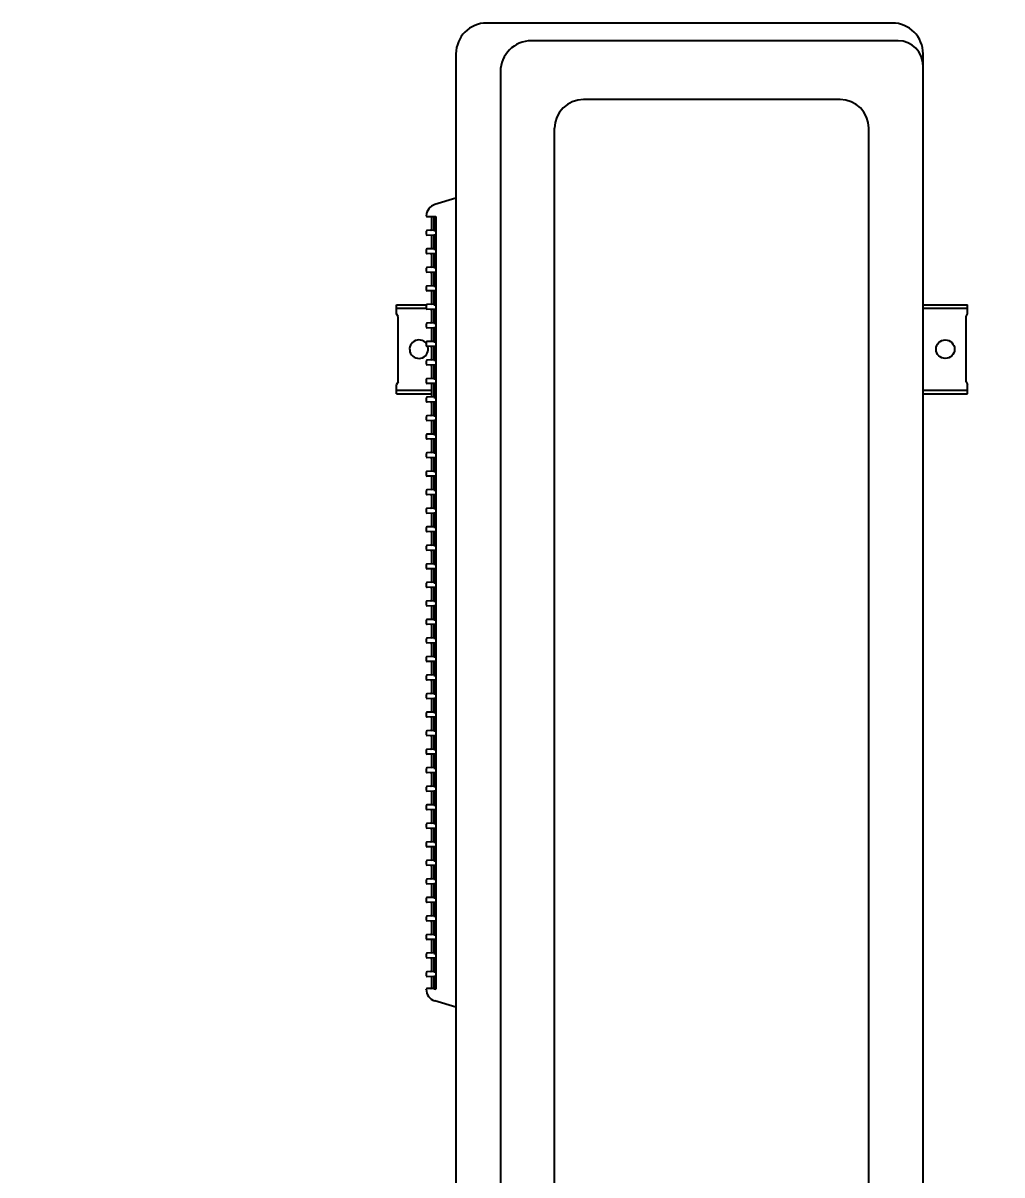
# Model space of a CAD drawing. Header units: millimetres. Extents: x -15161 to 10473752, y -72817 to 33960.
# Drawn here: x 72673.4 to 72739.5, y -41810.1 to -41732.4 of the extents above; entities that cross this region are included whole.
import ezdxf
from ezdxf import colors
from ezdxf.entities.mleader import LeaderData, LeaderLine
from ezdxf.enums import TextEntityAlignment as Align
from ezdxf.math import Vec2, Vec3

# ---------------------------------------------------------------- set-up
doc = ezdxf.new("R2010")
doc.units = ezdxf.units.MM
doc.styles.get("Standard").update_dxf_attribs({"font": 'arial.ttf'})

# ---------------------------------------------------------------- blocks, each defined once
blk = doc.blocks.new('機組圖彩色')
at = {"color": 230}
for p, q in [((91652.922, -82.377), (91625.569, -82.377)), ((91653.322, -83.578), (91628.57, -83.578)), ((91623.488, -84.458), (91623.488, -192.345)), ((91655.003, -192.345), (91655.003, -84.458)), ((91626.489, -85.659), (91626.489, -191.145)), ((91649.4, -87.533), (91632.092, -87.533)), ((91630.145, -187.323), (91630.145, -89.48)), ((91651.347, -187.323), (91651.347, -89.48)), ((91623.488, -94.203), (91622.057, -94.632)), ((91621.557, -95.431), (91622.127, -95.421)), ((91621.837, -95.426), (91621.837, -96.312)), ((91621.987, -95.423), (91621.987, -96.354)), ((91622.127, -95.421), (91622.127, -147.56)), ((91621.987, -96.354), (91621.535, -96.372)), ((91621.987, -96.354), (91621.987, -96.379)), ((91621.987, -96.379), (91622.127, -96.379)), ((91621.487, -96.422), (91621.487, -96.636)), ((91621.987, -96.704), (91621.535, -96.686)), ((91621.837, -96.746), (91621.837, -97.562)), ((91621.987, -96.679), (91622.127, -96.679)), ((91621.987, -96.679), (91621.987, -96.704)), ((91621.987, -96.704), (91621.987, -97.604)), ((91621.487, -97.672), (91621.487, -97.886)), ((91621.987, -97.604), (91621.535, -97.622)), ((91621.987, -97.954), (91621.535, -97.936)), ((91621.987, -97.604), (91621.987, -97.629)), ((91621.987, -97.629), (91622.127, -97.629)), ((91621.987, -97.929), (91621.987, -97.954)), ((91621.987, -97.929), (91622.127, -97.929)), ((91621.837, -97.996), (91621.837, -98.813)), ((91621.987, -97.954), (91621.987, -98.855)), ((91621.487, -98.923), (91621.487, -99.137)), ((91621.987, -98.855), (91621.535, -98.873)), ((91621.987, -99.205), (91621.535, -99.187)), ((91621.837, -99.247), (91621.837, -100.063)), ((91621.987, -98.855), (91621.987, -98.88)), ((91621.987, -98.88), (91622.127, -98.88)), ((91621.987, -99.18), (91621.987, -99.205)), ((91621.987, -99.18), (91622.127, -99.18)), ((91621.987, -99.205), (91621.987, -100.105)), ((91621.487, -100.174), (91621.487, -100.388)), ((91621.987, -100.105), (91621.535, -100.124)), ((91621.987, -100.105), (91621.987, -100.13)), ((91621.987, -100.13), (91622.127, -100.13)), ((91621.987, -100.456), (91621.535, -100.438)), ((91621.837, -100.498), (91621.837, -101.314)), ((91621.987, -100.431), (91621.987, -100.456)), ((91621.987, -100.431), (91622.127, -100.431)), ((91621.987, -100.456), (91621.987, -101.356)), ((91619.486, -102.01), (91619.486, -101.383)), ((91619.486, -101.383), (91621.509, -101.383)), ((91619.486, -101.613), (91621.487, -101.613)), ((91621.487, -101.424), (91621.487, -101.638)), ((91621.987, -101.356), (91621.535, -101.374)), ((91621.987, -101.706), (91621.535, -101.688)), ((91621.837, -101.748), (91621.837, -102.565)), ((91621.987, -101.356), (91621.987, -101.381)), ((91621.987, -101.381), (91622.127, -101.381)), ((91621.987, -101.681), (91621.987, -101.706)), ((91621.987, -101.681), (91622.127, -101.681)), ((91621.987, -101.706), (91621.987, -102.607)), ((91655.003, -101.383), (91658.004, -101.383)), ((91655.003, -101.613), (91658.004, -101.613)), ((91658.004, -102.01), (91658.004, -101.383)), ((91619.586, -102.183), (91619.486, -102.01)), ((91619.586, -106.585), (91619.586, -102.183)), ((91657.904, -102.183), (91658.004, -102.01)), ((91657.904, -106.585), (91657.904, -102.183)), ((91621.487, -102.675), (91621.487, -102.889)), ((91621.987, -102.607), (91621.535, -102.625)), ((91621.987, -102.957), (91621.535, -102.939)), ((91621.837, -102.999), (91621.837, -103.815)), ((91621.987, -102.607), (91621.987, -102.632)), ((91621.987, -102.632), (91622.127, -102.632)), ((91621.987, -102.932), (91621.987, -102.957)), ((91621.987, -102.932), (91622.127, -102.932)), ((91621.987, -102.957), (91621.987, -103.857)), ((91621.487, -103.925), (91621.487, -104.139)), ((91621.987, -103.857), (91621.535, -103.875)), ((91621.987, -103.857), (91621.987, -103.882)), ((91621.987, -103.882), (91622.127, -103.882)), ((91621.987, -104.207), (91621.535, -104.189)), ((91621.837, -104.249), (91621.837, -105.066)), ((91621.987, -104.182), (91621.987, -104.207)), ((91621.987, -104.182), (91622.127, -104.182)), ((91621.987, -104.207), (91621.987, -105.108)), ((91621.487, -105.176), (91621.487, -105.39)), ((91621.987, -105.108), (91621.535, -105.126)), ((91621.987, -105.458), (91621.535, -105.44)), ((91621.837, -105.5), (91621.837, -106.316)), ((91621.987, -105.108), (91621.987, -105.133)), ((91621.987, -105.133), (91622.127, -105.133)), ((91621.987, -105.433), (91621.987, -105.458)), ((91621.987, -105.433), (91622.127, -105.433)), ((91621.987, -105.458), (91621.987, -106.358)), ((91621.487, -106.426), (91621.487, -106.64)), ((91621.987, -106.358), (91621.535, -106.376)), ((91621.987, -106.358), (91621.987, -106.383)), ((91621.987, -106.383), (91622.127, -106.383)), ((91619.586, -106.585), (91619.486, -106.759)), ((91619.486, -107.386), (91619.486, -106.759)), ((91619.486, -107.156), (91621.837, -107.156)), ((91621.987, -106.708), (91621.535, -106.69)), ((91621.837, -106.751), (91621.837, -107.567)), ((91621.987, -106.683), (91621.987, -106.708)), ((91621.987, -106.683), (91622.127, -106.683)), ((91621.987, -106.708), (91621.987, -107.609)), ((91655.003, -107.156), (91658.004, -107.156)), ((91657.904, -106.585), (91658.004, -106.759)), ((91658.004, -107.386), (91658.004, -106.759)), ((91619.486, -107.386), (91621.837, -107.386)), ((91621.487, -107.677), (91621.487, -107.891)), ((91621.987, -107.609), (91621.535, -107.627)), ((91621.987, -107.959), (91621.535, -107.941)), ((91621.837, -108.001), (91621.837, -108.817)), ((91621.987, -107.609), (91621.987, -107.634)), ((91621.987, -107.634), (91622.127, -107.634)), ((91621.987, -107.934), (91622.127, -107.934)), ((91621.987, -107.934), (91621.987, -107.959)), ((91621.987, -107.959), (91621.987, -108.859)), ((91655.003, -107.386), (91658.004, -107.386)), ((91621.487, -108.928), (91621.487, -109.142)), ((91621.987, -108.859), (91621.535, -108.878)), ((91621.987, -109.21), (91621.535, -109.192)), ((91621.837, -109.252), (91621.837, -110.068)), ((91621.987, -108.859), (91621.987, -108.884)), ((91621.987, -108.884), (91622.127, -108.884)), ((91621.987, -109.185), (91622.127, -109.185)), ((91621.987, -109.185), (91621.987, -109.21)), ((91621.987, -109.21), (91621.987, -110.11)), ((91621.487, -110.178), (91621.487, -110.392)), ((91621.987, -110.11), (91621.535, -110.128)), ((91621.987, -110.11), (91621.987, -110.135)), ((91621.987, -110.135), (91622.127, -110.135)), ((91621.987, -110.46), (91621.535, -110.442)), ((91621.837, -110.502), (91621.837, -111.319)), ((91621.987, -110.435), (91622.127, -110.435)), ((91621.987, -110.435), (91621.987, -110.46)), ((91621.987, -110.46), (91621.987, -111.361)), ((91621.487, -111.429), (91621.487, -111.643)), ((91621.987, -111.361), (91621.535, -111.379)), ((91621.987, -111.711), (91621.535, -111.693)), ((91621.837, -111.753), (91621.837, -112.569)), ((91621.987, -111.361), (91621.987, -111.386)), ((91621.987, -111.386), (91622.127, -111.386)), ((91621.987, -111.686), (91622.127, -111.686)), ((91621.987, -111.686), (91621.987, -111.711)), ((91621.987, -111.711), (91621.987, -112.611)), ((91621.487, -112.679), (91621.487, -112.893)), ((91621.987, -112.611), (91621.535, -112.629)), ((91621.987, -112.611), (91621.987, -112.636)), ((91621.987, -112.636), (91622.127, -112.636)), ((91621.987, -112.961), (91621.535, -112.943)), ((91621.837, -113.003), (91621.837, -113.82)), ((91621.987, -112.936), (91621.987, -112.961)), ((91621.987, -112.936), (91622.127, -112.936)), ((91621.987, -112.961), (91621.987, -113.862)), ((91621.487, -113.93), (91621.487, -114.144)), ((91621.987, -113.862), (91621.535, -113.88)), ((91621.987, -114.212), (91621.535, -114.194)), ((91621.837, -114.254), (91621.837, -115.07)), ((91621.987, -113.862), (91621.987, -113.887)), ((91621.987, -113.887), (91622.127, -113.887)), ((91621.987, -114.187), (91622.127, -114.187)), ((91621.987, -114.187), (91621.987, -114.212)), ((91621.987, -114.212), (91621.987, -115.112)), ((91621.487, -115.18), (91621.487, -115.394)), ((91621.987, -115.112), (91621.535, -115.13)), ((91621.987, -115.463), (91621.535, -115.444)), ((91621.837, -115.505), (91621.837, -116.321)), ((91621.987, -115.112), (91621.987, -115.137)), ((91621.987, -115.137), (91622.127, -115.137)), ((91621.987, -115.438), (91621.987, -115.463)), ((91621.987, -115.438), (91622.127, -115.438)), ((91621.987, -115.463), (91621.987, -116.363)), ((91621.487, -116.431), (91621.487, -116.645)), ((91621.987, -116.363), (91621.535, -116.381)), ((91621.987, -116.363), (91621.987, -116.388)), ((91621.987, -116.388), (91622.127, -116.388)), ((91621.987, -116.713), (91621.535, -116.695)), ((91621.837, -116.755), (91621.837, -117.571)), ((91621.987, -116.688), (91622.127, -116.688)), ((91621.987, -116.688), (91621.987, -116.713)), ((91621.987, -116.713), (91621.987, -117.614)), ((91621.487, -117.682), (91621.487, -117.896)), ((91621.987, -117.614), (91621.535, -117.632)), ((91621.987, -117.964), (91621.535, -117.946)), ((91621.837, -118.006), (91621.837, -118.822)), ((91621.987, -117.614), (91621.987, -117.639)), ((91621.987, -117.639), (91622.127, -117.639)), ((91621.987, -117.939), (91622.127, -117.939)), ((91621.987, -117.939), (91621.987, -117.964)), ((91621.987, -117.964), (91621.987, -118.864)), ((91621.987, -118.864), (91621.535, -118.882)), ((91621.987, -118.864), (91621.987, -118.889)), ((91621.987, -118.889), (91622.127, -118.889)), ((91621.487, -118.932), (91621.487, -119.146)), ((91621.987, -119.214), (91621.535, -119.196)), ((91621.837, -119.256), (91621.837, -120.073)), ((91621.987, -119.189), (91622.127, -119.189)), ((91621.987, -119.189), (91621.987, -119.214)), ((91621.987, -119.214), (91621.987, -120.115)), ((91621.487, -120.183), (91621.487, -120.397)), ((91621.987, -120.115), (91621.535, -120.133)), ((91621.987, -120.465), (91621.535, -120.447)), ((91621.987, -120.115), (91621.987, -120.14)), ((91621.987, -120.14), (91622.127, -120.14)), ((91621.987, -120.44), (91622.127, -120.44)), ((91621.987, -120.44), (91621.987, -120.465)), ((91621.987, -120.465), (91621.987, -121.365)), ((91621.837, -120.507), (91621.837, -121.323)), ((91621.487, -121.433), (91621.487, -121.647)), ((91621.987, -121.365), (91621.535, -121.383)), ((91621.987, -121.715), (91621.535, -121.697)), ((91621.837, -121.758), (91621.837, -122.574)), ((91621.987, -121.365), (91621.987, -121.39)), ((91621.987, -121.39), (91622.127, -121.39)), ((91621.987, -121.69), (91622.127, -121.69)), ((91621.987, -121.69), (91621.987, -121.715)), ((91621.987, -121.715), (91621.987, -122.616)), ((91621.487, -122.684), (91621.487, -122.898)), ((91621.987, -122.616), (91621.535, -122.634)), ((91621.987, -122.616), (91621.987, -122.641)), ((91621.987, -122.641), (91622.127, -122.641)), ((91621.987, -122.966), (91621.535, -122.948)), ((91621.837, -123.008), (91621.837, -123.824)), ((91621.987, -122.941), (91622.127, -122.941)), ((91621.987, -122.941), (91621.987, -122.966)), ((91621.987, -122.966), (91621.987, -123.866)), ((91621.487, -123.935), (91621.487, -124.149)), ((91621.987, -123.866), (91621.535, -123.885)), ((91621.987, -124.217), (91621.535, -124.199)), ((91621.837, -124.259), (91621.837, -125.075)), ((91621.987, -123.866), (91621.987, -123.891)), ((91621.987, -123.891), (91622.127, -123.891)), ((91621.987, -124.192), (91622.127, -124.192)), ((91621.987, -124.192), (91621.987, -124.217)), ((91621.987, -124.217), (91621.987, -125.117)), ((91621.987, -125.117), (91621.535, -125.135)), ((91621.987, -125.117), (91621.987, -125.142)), ((91621.987, -125.142), (91622.127, -125.142)), ((91621.487, -125.185), (91621.487, -125.399)), ((91621.987, -125.467), (91621.535, -125.449)), ((91621.837, -125.509), (91621.837, -126.326)), ((91621.987, -125.442), (91622.127, -125.442)), ((91621.987, -125.442), (91621.987, -125.467)), ((91621.987, -125.467), (91621.987, -126.368)), ((91621.487, -126.436), (91621.487, -126.65)), ((91621.987, -126.368), (91621.535, -126.386)), ((91621.987, -126.368), (91621.987, -126.393)), ((91621.987, -126.393), (91622.127, -126.393)), ((91621.987, -126.693), (91622.127, -126.693)), ((91621.987, -126.693), (91621.987, -126.718)), ((91621.987, -126.718), (91621.535, -126.7)), ((91621.837, -126.76), (91621.837, -127.576)), ((91621.987, -126.718), (91621.987, -127.618)), ((91621.487, -127.686), (91621.487, -127.9)), ((91621.987, -127.618), (91621.535, -127.636)), ((91621.987, -127.968), (91621.535, -127.95)), ((91621.837, -128.01), (91621.837, -128.827)), ((91621.987, -127.618), (91621.987, -127.643)), ((91621.987, -127.643), (91622.127, -127.643)), ((91621.987, -127.943), (91622.127, -127.943)), ((91621.987, -127.943), (91621.987, -127.968)), ((91621.987, -127.968), (91621.987, -128.869)), ((91621.487, -128.937), (91621.487, -129.151)), ((91621.987, -128.869), (91621.535, -128.887)), ((91621.987, -128.869), (91621.987, -128.894)), ((91621.987, -128.894), (91622.127, -128.894)), ((91621.987, -129.219), (91621.535, -129.201)), ((91621.837, -129.261), (91621.837, -130.077)), ((91621.987, -129.194), (91622.127, -129.194)), ((91621.987, -129.194), (91621.987, -129.219)), ((91621.987, -129.219), (91621.987, -130.119)), ((91621.487, -130.187), (91621.487, -130.401)), ((91621.987, -130.119), (91621.535, -130.137)), ((91621.987, -130.469), (91621.535, -130.451)), ((91621.837, -130.512), (91621.837, -131.328)), ((91621.987, -130.119), (91621.987, -130.144)), ((91621.987, -130.144), (91622.127, -130.144)), ((91621.987, -130.444), (91622.127, -130.444)), ((91621.987, -130.444), (91621.987, -130.469)), ((91621.987, -130.469), (91621.987, -131.37)), ((91621.487, -131.438), (91621.487, -131.652)), ((91621.987, -131.37), (91621.535, -131.388)), ((91621.987, -131.72), (91621.535, -131.702)), ((91621.837, -131.762), (91621.837, -132.578)), ((91621.987, -131.37), (91621.987, -131.395)), ((91621.987, -131.395), (91622.127, -131.395)), ((91621.987, -131.695), (91622.127, -131.695)), ((91621.987, -131.695), (91621.987, -131.72)), ((91621.987, -131.72), (91621.987, -132.62)), ((91621.487, -132.689), (91621.487, -132.903)), ((91621.987, -132.62), (91621.535, -132.639)), ((91621.987, -132.62), (91621.987, -132.646)), ((91621.987, -132.646), (91622.127, -132.646)), ((91621.987, -132.971), (91621.535, -132.953)), ((91621.837, -133.013), (91621.837, -133.829)), ((91621.987, -132.946), (91622.127, -132.946)), ((91621.987, -132.946), (91621.987, -132.971)), ((91621.987, -132.971), (91621.987, -133.871)), ((91621.487, -133.939), (91621.487, -134.153)), ((91621.987, -133.871), (91621.535, -133.889)), ((91621.987, -134.221), (91621.535, -134.203)), ((91621.837, -134.263), (91621.837, -135.08)), ((91621.987, -133.871), (91621.987, -133.896)), ((91621.987, -133.896), (91622.127, -133.896)), ((91621.987, -134.196), (91622.127, -134.196)), ((91621.987, -134.196), (91621.987, -134.221)), ((91621.987, -134.221), (91621.987, -135.122)), ((91621.487, -135.19), (91621.487, -135.404)), ((91621.987, -135.122), (91621.535, -135.14)), ((91621.987, -135.122), (91621.987, -135.147)), ((91621.987, -135.147), (91622.127, -135.147)), ((91621.987, -135.472), (91621.535, -135.454)), ((91621.837, -135.514), (91621.837, -136.33)), ((91621.987, -135.447), (91622.127, -135.447)), ((91621.987, -135.447), (91621.987, -135.472)), ((91621.987, -135.472), (91621.987, -136.372)), ((91621.487, -136.44), (91621.487, -136.654)), ((91621.987, -136.372), (91621.535, -136.39)), ((91621.987, -136.722), (91621.535, -136.704)), ((91621.837, -136.764), (91621.837, -137.581)), ((91621.987, -136.372), (91621.987, -136.397)), ((91621.987, -136.397), (91622.127, -136.397)), ((91621.987, -136.697), (91622.127, -136.697)), ((91621.987, -136.697), (91621.987, -136.722)), ((91621.987, -136.722), (91621.987, -137.623)), ((91621.487, -137.691), (91621.487, -137.905)), ((91621.987, -137.623), (91621.535, -137.641)), ((91621.987, -137.973), (91621.535, -137.955)), ((91621.837, -138.015), (91621.837, -138.831)), ((91621.987, -137.623), (91621.987, -137.648)), ((91621.987, -137.648), (91622.127, -137.648)), ((91621.987, -137.948), (91622.127, -137.948)), ((91621.987, -137.948), (91621.987, -137.973)), ((91621.987, -137.973), (91621.987, -138.873)), ((91621.487, -138.941), (91621.487, -139.155)), ((91621.987, -138.873), (91621.535, -138.891)), ((91621.987, -138.873), (91621.987, -138.898)), ((91621.987, -138.898), (91622.127, -138.898)), ((91621.987, -139.224), (91621.535, -139.205)), ((91621.837, -139.266), (91621.837, -140.082)), ((91621.987, -139.199), (91622.127, -139.199)), ((91621.987, -139.199), (91621.987, -139.224)), ((91621.987, -139.224), (91621.987, -140.124)), ((91621.487, -140.192), (91621.487, -140.406)), ((91621.987, -140.124), (91621.535, -140.142)), ((91621.987, -140.474), (91621.535, -140.456)), ((91621.837, -140.516), (91621.837, -141.332)), ((91621.987, -140.124), (91621.987, -140.149)), ((91621.987, -140.149), (91622.127, -140.149)), ((91621.987, -140.449), (91622.127, -140.449)), ((91621.987, -140.449), (91621.987, -140.474)), ((91621.987, -140.474), (91621.987, -141.375)), ((91621.487, -141.443), (91621.487, -141.657)), ((91621.987, -141.375), (91621.535, -141.393)), ((91621.987, -141.375), (91621.987, -141.4)), ((91621.987, -141.4), (91622.127, -141.4)), ((91621.987, -141.725), (91621.535, -141.707)), ((91621.837, -141.767), (91621.837, -142.583)), ((91621.987, -141.7), (91622.127, -141.7)), ((91621.987, -141.7), (91621.987, -141.725)), ((91621.987, -141.725), (91621.987, -142.625)), ((91621.487, -142.693), (91621.487, -142.907)), ((91621.987, -142.625), (91621.535, -142.643)), ((91621.987, -142.975), (91621.535, -142.957)), ((91621.837, -143.017), (91621.837, -143.834)), ((91621.987, -142.625), (91621.987, -142.65)), ((91621.987, -142.65), (91622.127, -142.65)), ((91621.987, -142.95), (91622.127, -142.95)), ((91621.987, -142.95), (91621.987, -142.975)), ((91621.987, -142.975), (91621.987, -143.876)), ((91621.487, -143.944), (91621.487, -144.158)), ((91621.987, -143.876), (91621.535, -143.894)), ((91621.987, -144.226), (91621.535, -144.208)), ((91621.837, -144.268), (91621.837, -145.084)), ((91621.987, -143.876), (91621.987, -143.901)), ((91621.987, -143.901), (91622.127, -143.901)), ((91621.987, -144.201), (91622.127, -144.201)), ((91621.987, -144.201), (91621.987, -144.226)), ((91621.987, -144.226), (91621.987, -145.126)), ((91621.487, -145.194), (91621.487, -145.408)), ((91621.987, -145.126), (91621.535, -145.144)), ((91621.987, -145.126), (91621.987, -145.151)), ((91621.987, -145.151), (91622.127, -145.151)), ((91621.987, -145.476), (91621.535, -145.458)), ((91621.837, -145.519), (91621.837, -146.335)), ((91621.987, -145.451), (91622.127, -145.451)), ((91621.987, -145.451), (91621.987, -145.476)), ((91621.987, -145.476), (91621.987, -146.377)), ((91621.487, -146.445), (91621.487, -146.659)), ((91621.987, -146.377), (91621.535, -146.395)), ((91621.987, -146.727), (91621.535, -146.709)), ((91621.837, -146.769), (91621.837, -147.477)), ((91621.987, -146.377), (91621.987, -146.402)), ((91621.987, -146.402), (91622.127, -146.402)), ((91621.987, -146.702), (91622.127, -146.702)), ((91621.987, -146.702), (91621.987, -146.727)), ((91621.987, -146.727), (91621.987, -147.557)), ((91621.487, -147.582), (91621.487, -147.577)), ((91621.987, -147.527), (91621.537, -147.527)), ((91621.987, -147.557), (91621.987, -147.527)), ((91621.987, -147.557), (91622.127, -147.56)), ((91623.488, -148.778), (91622.057, -148.349))]:
    blk.add_line(p, q, dxfattribs=at)
blk.add_circle((91656.503, -104.384), 0.625, dxfattribs=at)
for centre, radius, start, end in [((91625.569, -84.458), 2.081, 90, 180), ((91652.922, -84.458), 2.081, 0, 90), ((91628.57, -85.659), 2.081, 90, 180), ((91653.322, -85.258), 1.681, 0, 90), ((91632.092, -89.48), 1.947, 90, 180), ((91649.4, -89.48), 1.947, 0, 90), ((91622.287, -95.398), 0.8, 106.7, 178.73165), ((91621.537, -95.385), 0.05, 174.92506, 293.4811), ((91621.537, -96.422), 0.05, 92.29061, 180), ((91621.787, -96.312), 0.05, 272.29061, 0), ((91621.537, -96.636), 0.05, 180, 267.70939), ((91621.787, -96.746), 0.05, 0, 87.70939), ((91621.537, -97.672), 0.05, 92.29061, 180), ((91621.537, -97.886), 0.05, 180, 267.70939), ((91621.787, -97.996), 0.05, 0, 87.70939), ((91621.537, -98.923), 0.05, 92.29061, 180), ((91621.537, -99.137), 0.05, 180, 267.70939), ((91621.787, -98.813), 0.05, 272.29061, 0), ((91621.787, -99.247), 0.05, 0, 87.70939), ((91621.537, -100.174), 0.05, 92.29061, 180), ((91621.787, -100.063), 0.05, 272.29061, 0), ((91621.537, -100.388), 0.05, 180, 267.70939), ((91621.787, -100.498), 0.05, 0, 87.70939), ((91621.537, -101.424), 0.05, 92.29061, 180), ((91621.537, -101.638), 0.05, 180, 267.70939), ((91621.787, -101.314), 0.05, 272.29061, 0), ((91621.787, -101.748), 0.05, 0, 87.70939), ((91621.787, -102.565), 0.05, 272.29061, 0), ((91621.537, -102.675), 0.05, 92.29061, 180), ((91621.537, -102.889), 0.05, 180, 267.70939), ((91621.787, -102.999), 0.05, 0, 87.70939), ((91620.987, -104.384), 0.625, 36.8699, 18.00859), ((91621.537, -103.925), 0.05, 92.29061, 180), ((91621.537, -104.139), 0.05, 180, 267.70939), ((91621.787, -103.815), 0.05, 272.29061, 0), ((91621.787, -104.249), 0.05, 0, 87.70939), ((91621.537, -105.176), 0.05, 92.29061, 180), ((91621.537, -105.39), 0.05, 180, 267.70939), ((91621.787, -105.066), 0.05, 272.29061, 0), ((91621.787, -105.5), 0.05, 0, 87.70939), ((91621.537, -106.426), 0.05, 92.29061, 180), ((91621.787, -106.316), 0.05, 272.29061, 0), ((91621.537, -106.64), 0.05, 180, 267.70939), ((91621.787, -106.751), 0.05, 0, 87.70939), ((91621.537, -107.677), 0.05, 92.29061, 180), ((91621.537, -107.891), 0.05, 180, 267.70939), ((91621.787, -108.001), 0.05, 0, 87.70939), ((91621.787, -108.817), 0.05, 272.29061, 0), ((91621.537, -108.928), 0.05, 92.29061, 180), ((91621.537, -109.142), 0.05, 180, 267.70939), ((91621.787, -109.252), 0.05, 0, 87.70939), ((91621.537, -110.178), 0.05, 92.29061, 180), ((91621.787, -110.068), 0.05, 272.29061, 0), ((91621.537, -110.392), 0.05, 180, 267.70939), ((91621.787, -110.502), 0.05, 0, 87.70939), ((91621.537, -111.429), 0.05, 92.29061, 180), ((91621.537, -111.643), 0.05, 180, 267.70939), ((91621.787, -111.319), 0.05, 272.29061, 0), ((91621.787, -111.753), 0.05, 0, 87.70939), ((91621.537, -112.679), 0.05, 92.29061, 180), ((91621.787, -112.569), 0.05, 272.29061, 0), ((91621.537, -112.893), 0.05, 180, 267.70939), ((91621.787, -113.003), 0.05, 0, 87.70939), ((91621.537, -113.93), 0.05, 92.29061, 180), ((91621.537, -114.144), 0.05, 180, 267.70939), ((91621.787, -113.82), 0.05, 272.29061, 0), ((91621.787, -114.254), 0.05, 0, 87.70939), ((91621.537, -115.18), 0.05, 92.29061, 180), ((91621.537, -115.394), 0.05, 180, 267.70939), ((91621.787, -115.07), 0.05, 272.29061, 0), ((91621.787, -115.505), 0.05, 0, 87.70939), ((91621.537, -116.431), 0.05, 92.29061, 180), ((91621.787, -116.321), 0.05, 272.29061, 0), ((91621.537, -116.645), 0.05, 180, 267.70939), ((91621.787, -116.755), 0.05, 0, 87.70939), ((91621.537, -117.682), 0.05, 92.29061, 180), ((91621.537, -117.896), 0.05, 180, 267.70939), ((91621.787, -117.571), 0.05, 272.29061, 0), ((91621.787, -118.006), 0.05, 0, 87.70939), ((91621.537, -118.932), 0.05, 92.29061, 180), ((91621.787, -118.822), 0.05, 272.29061, 0), ((91621.537, -119.146), 0.05, 180, 267.70939), ((91621.787, -119.256), 0.05, 0, 87.70939), ((91621.537, -120.183), 0.05, 92.29061, 180), ((91621.537, -120.397), 0.05, 180, 267.70939), ((91621.787, -120.073), 0.05, 272.29061, 0), ((91621.787, -120.507), 0.05, 0, 87.70939), ((91621.537, -121.433), 0.05, 92.29061, 180), ((91621.537, -121.647), 0.05, 180, 267.70939), ((91621.787, -121.323), 0.05, 272.29061, 0), ((91621.787, -121.758), 0.05, 0, 87.70939), ((91621.537, -122.684), 0.05, 92.29061, 180), ((91621.787, -122.574), 0.05, 272.29061, 0), ((91621.537, -122.898), 0.05, 180, 267.70939), ((91621.787, -123.008), 0.05, 0, 87.70939), ((91621.537, -123.935), 0.05, 92.29061, 180), ((91621.537, -124.149), 0.05, 180, 267.70939), ((91621.787, -123.824), 0.05, 272.29061, 0), ((91621.787, -124.259), 0.05, 0, 87.70939), ((91621.537, -125.185), 0.05, 92.29061, 180), ((91621.787, -125.075), 0.05, 272.29061, 0), ((91621.537, -125.399), 0.05, 180, 267.70939), ((91621.787, -125.509), 0.05, 0, 87.70939), ((91621.537, -126.436), 0.05, 92.29061, 180), ((91621.537, -126.65), 0.05, 180, 267.70939), ((91621.787, -126.326), 0.05, 272.29061, 0), ((91621.787, -126.76), 0.05, 0, 87.70939), ((91621.537, -127.686), 0.05, 92.29061, 180), ((91621.537, -127.9), 0.05, 180, 267.70939), ((91621.787, -127.576), 0.05, 272.29061, 0), ((91621.787, -128.01), 0.05, 0, 87.70939), ((91621.537, -128.937), 0.05, 92.29061, 180), ((91621.787, -128.827), 0.05, 272.29061, 0), ((91621.537, -129.151), 0.05, 180, 267.70939), ((91621.787, -129.261), 0.05, 0, 87.70939), ((91621.537, -130.187), 0.05, 92.29061, 180), ((91621.537, -130.401), 0.05, 180, 267.70939), ((91621.787, -130.077), 0.05, 272.29061, 0), ((91621.787, -130.512), 0.05, 0, 87.70939), ((91621.787, -131.328), 0.05, 272.29061, 0), ((91621.537, -131.438), 0.05, 92.29061, 180), ((91621.537, -131.652), 0.05, 180, 267.70939), ((91621.787, -131.762), 0.05, 0, 87.70939), ((91621.537, -132.689), 0.05, 92.29061, 180), ((91621.537, -132.903), 0.05, 180, 267.70939), ((91621.787, -132.578), 0.05, 272.29061, 0), ((91621.787, -133.013), 0.05, 0, 87.70939), ((91621.537, -133.939), 0.05, 92.29061, 180), ((91621.537, -134.153), 0.05, 180, 267.70939), ((91621.787, -133.829), 0.05, 272.29061, 0), ((91621.787, -134.263), 0.05, 0, 87.70939), ((91621.537, -135.19), 0.05, 92.29061, 180), ((91621.787, -135.08), 0.05, 272.29061, 0), ((91621.537, -135.404), 0.05, 180, 267.70939), ((91621.787, -135.514), 0.05, 0, 87.70939), ((91621.537, -136.44), 0.05, 92.29061, 180), ((91621.537, -136.654), 0.05, 180, 267.70939), ((91621.787, -136.33), 0.05, 272.29061, 0), ((91621.787, -136.764), 0.05, 0, 87.70939), ((91621.537, -137.691), 0.05, 92.29061, 180), ((91621.537, -137.905), 0.05, 180, 267.70939), ((91621.787, -137.581), 0.05, 272.29061, 0), ((91621.787, -138.015), 0.05, 0, 87.70939), ((91621.537, -138.941), 0.05, 92.29061, 180), ((91621.787, -138.831), 0.05, 272.29061, 0), ((91621.537, -139.155), 0.05, 180, 267.70939), ((91621.787, -139.266), 0.05, 0, 87.70939), ((91621.537, -140.192), 0.05, 92.29061, 180), ((91621.537, -140.406), 0.05, 180, 267.70939), ((91621.787, -140.082), 0.05, 272.29061, 0), ((91621.787, -140.516), 0.05, 0, 87.70939), ((91621.537, -141.443), 0.05, 92.29061, 180), ((91621.787, -141.332), 0.05, 272.29061, 0), ((91621.537, -141.657), 0.05, 180, 267.70939), ((91621.787, -141.767), 0.05, 0, 87.70939), ((91621.537, -142.693), 0.05, 92.29061, 180), ((91621.537, -142.907), 0.05, 180, 267.70939), ((91621.787, -142.583), 0.05, 272.29061, 0), ((91621.787, -143.017), 0.05, 0, 87.70939), ((91621.537, -143.944), 0.05, 92.29061, 180), ((91621.537, -144.158), 0.05, 180, 267.70939), ((91621.787, -143.834), 0.05, 272.29061, 0), ((91621.787, -144.268), 0.05, 0, 87.70939), ((91621.537, -145.194), 0.05, 92.29061, 180), ((91621.787, -145.084), 0.05, 272.29061, 0), ((91621.537, -145.408), 0.05, 180, 267.70939), ((91621.787, -145.519), 0.05, 0, 87.70939), ((91621.537, -146.445), 0.05, 92.29061, 180), ((91621.537, -146.659), 0.05, 180, 267.70939), ((91621.787, -146.335), 0.05, 272.29061, 0), ((91621.787, -146.769), 0.05, 0, 87.70939), ((91621.537, -147.577), 0.05, 90, 180), ((91622.287, -147.582), 0.8, 179.54595, 253.3), ((91621.787, -147.477), 0.05, 270, 0)]:
    blk.add_arc(centre, radius, start, end, dxfattribs=at)
blk = doc.blocks.new('_DetailCallout')
at = {"color": 0, "linetype": 'ByBlock', "lineweight": -2, "transparency": 16777216}
blk.add_line((8, 0), (-8, 0), dxfattribs=at)
blk.add_circle((0, 0), 8, dxfattribs=at)
at = {"color": 0, "transparency": 16777216}
for tag, p in [('視圖號碼', (0, 1)), ('圖紙號碼', (0, -6))]:
    blk.add_attdef(tag, text='', height=3, dxfattribs=at).set_placement(p, align=Align.CENTER)

msp = doc.modelspace()

# ---------------------------------------------------------------- block references
at = {"color": 9}
msp.add_blockref('機組圖彩色', (-18920.863, -41649.975), dxfattribs=at)

# ---------------------------------------------------------------- leaders
at = {"color": 230}
ml = msp.add_multileader_block('Standard', dxfattribs=at)
ml.set_content('_DetailCallout', color=230, scale=15)
ml.set_attribute('視圖號碼', '冷凍庫', width=0)
ml.set_attribute('圖紙號碼', 'A機', width=0)
ml.set_leader_properties()
ml.build(insert=Vec2(0, 0))
ml.multileader.update_dxf_attribs({"leader_type": 0})
ctx = ml.context
ctx.base_point, ctx.plane_origin = Vec3(72583.5603, -45072.0886), Vec3(72703.5603, -45072.0886)
notes = []
notes.append((ctx, [(0, (0, 0, 0), (0, 0), (1, 0), 1, [])]))
ctx.block.insert = Vec3(72703.5603, -45072.0886)
at = {"color": 54}
ml = msp.add_multileader_block('Standard', dxfattribs=at)
ml.set_content('_DetailCallout', color=54, scale=15)
ml.set_attribute('視圖號碼', '冷凍庫', width=0)
ml.set_attribute('圖紙號碼', 'A機', width=0)
ml.set_leader_properties()
ml.build(insert=Vec2(0, 0))
ml.multileader.update_dxf_attribs({"leader_type": 0})
ctx = ml.context
ctx.base_point, ctx.plane_origin = Vec3(72812.0214, -45537.7069), Vec3(72932.0214, -45537.7069)
notes.append((ctx, [(0, (0, 0, 0), (0, 0), (1, 0), 1, [])]))
ctx.block.insert = Vec3(72932.0214, -45537.7069)
at = {"color": 230}
ml = msp.add_multileader_block('Standard', dxfattribs=at)
ml.set_content('_DetailCallout', color=230, scale=15)
ml.set_attribute('視圖號碼', '冷凍庫', width=0)
ml.set_attribute('圖紙號碼', 'B機', width=0)
ml.set_leader_properties()
ml.build(insert=Vec2(0, 0))
ml.multileader.update_dxf_attribs({"leader_type": 0})
ctx = ml.context
ctx.base_point, ctx.plane_origin = Vec3(73003.6803, -45071.4586), Vec3(73123.6803, -45071.4586)
notes.append((ctx, [(0, (0, 0, 0), (0, 0), (1, 0), 1, [])]))
ctx.block.insert = Vec3(73123.6803, -45071.4586)
at = {"color": 54}
ml = msp.add_multileader_block('Standard', dxfattribs=at)
ml.set_content('_DetailCallout', color=54, scale=15)
ml.set_attribute('視圖號碼', '冷凍庫', width=0)
ml.set_attribute('圖紙號碼', 'B機', width=0)
ml.set_leader_properties()
ml.build(insert=Vec2(0, 0))
ml.multileader.update_dxf_attribs({"leader_type": 0})
ctx = ml.context
ctx.base_point, ctx.plane_origin = Vec3(73232.1414, -45537.0769), Vec3(73352.1414, -45537.0769)
notes.append((ctx, [(0, (0, 0, 0), (0, 0), (1, 0), 1, [])]))
ctx.block.insert = Vec3(73352.1414, -45537.0769)
at = {"color": 230}
ml = msp.add_multileader_block('Standard', dxfattribs=at)
ml.set_content('_DetailCallout', color=230, scale=15)
ml.set_attribute('視圖號碼', '冷凍庫', width=0)
ml.set_attribute('圖紙號碼', 'C機', width=0)
ml.set_leader_properties()
ml.build(insert=Vec2(0, 0))
ml.multileader.update_dxf_attribs({"leader_type": 0})
ctx = ml.context
ctx.base_point, ctx.plane_origin = Vec3(73423.9203, -45071.4586), Vec3(73543.9203, -45071.4586)
notes.append((ctx, [(0, (0, 0, 0), (0, 0), (1, 0), 1, [])]))
ctx.block.insert = Vec3(73543.9203, -45071.4586)
at = {"color": 54}
ml = msp.add_multileader_block('Standard', dxfattribs=at)
ml.set_content('_DetailCallout', color=54, scale=15)
ml.set_attribute('視圖號碼', '冷凍庫', width=0)
ml.set_attribute('圖紙號碼', 'C機', width=0)
ml.set_leader_properties()
ml.build(insert=Vec2(0, 0))
ml.multileader.update_dxf_attribs({"leader_type": 0})
ctx = ml.context
ctx.base_point, ctx.plane_origin = Vec3(73652.3814, -45537.0769), Vec3(73772.3814, -45537.0769)
notes.append((ctx, [(0, (0, 0, 0), (0, 0), (1, 0), 1, [])]))
ctx.block.insert = Vec3(73772.3814, -45537.0769)
at = {"color": 230}
ml = msp.add_multileader_block('Standard', dxfattribs=at)
ml.set_content('_DetailCallout', color=230, scale=15)
ml.set_attribute('視圖號碼', '冷凍庫', width=0)
ml.set_attribute('圖紙號碼', 'D機', width=0)
ml.set_leader_properties()
ml.build(insert=Vec2(0, 0))
ml.multileader.update_dxf_attribs({"leader_type": 0})
ctx = ml.context
ctx.base_point, ctx.plane_origin = Vec3(73844.1603, -45071.4586), Vec3(73964.1603, -45071.4586)
notes.append((ctx, [(0, (0, 0, 0), (0, 0), (1, 0), 1, [])]))
ctx.block.insert = Vec3(73964.1603, -45071.4586)
at = {"color": 54}
ml = msp.add_multileader_block('Standard', dxfattribs=at)
ml.set_content('_DetailCallout', color=54, scale=15)
ml.set_attribute('視圖號碼', '冷凍庫', width=0)
ml.set_attribute('圖紙號碼', 'D機', width=0)
ml.set_leader_properties()
ml.build(insert=Vec2(0, 0))
ml.multileader.update_dxf_attribs({"leader_type": 0})
ctx = ml.context
ctx.base_point, ctx.plane_origin = Vec3(74072.6214, -45537.0769), Vec3(74192.6214, -45537.0769)
notes.append((ctx, [(0, (0, 0, 0), (0, 0), (1, 0), 1, [])]))
ctx.block.insert = Vec3(74192.6214, -45537.0769)
at = {"color": 230}
ml = msp.add_multileader_block('Standard', dxfattribs=at)
ml.set_content('_DetailCallout', color=230, scale=15)
ml.set_attribute('視圖號碼', '冷凍庫', width=0)
ml.set_attribute('圖紙號碼', 'E機', width=0)
ml.set_leader_properties()
ml.build(insert=Vec2(0, 0))
ml.multileader.update_dxf_attribs({"leader_type": 0})
ctx = ml.context
ctx.base_point, ctx.plane_origin = Vec3(74264.4003, -45071.4586), Vec3(74384.4003, -45071.4586)
notes.append((ctx, [(0, (0, 0, 0), (0, 0), (1, 0), 1, [])]))
ctx.block.insert = Vec3(74384.4003, -45071.4586)
at = {"color": 54}
ml = msp.add_multileader_block('Standard', dxfattribs=at)
ml.set_content('_DetailCallout', color=54, scale=15)
ml.set_attribute('視圖號碼', '冷凍庫', width=0)
ml.set_attribute('圖紙號碼', 'E機', width=0)
ml.set_leader_properties()
ml.build(insert=Vec2(0, 0))
ml.multileader.update_dxf_attribs({"leader_type": 0})
ctx = ml.context
ctx.base_point, ctx.plane_origin = Vec3(74492.8614, -45537.0769), Vec3(74612.8614, -45537.0769)
notes.append((ctx, [(0, (0, 0, 0), (0, 0), (1, 0), 1, [])]))
ctx.block.insert = Vec3(74612.8614, -45537.0769)
at = {"color": 30}
ml = msp.add_multileader_block('Standard', dxfattribs=at)
ml.set_content('_DetailCallout', color=30, scale=15)
ml.set_attribute('視圖號碼', '冷凍庫', width=0)
ml.set_attribute('圖紙號碼', 'C', width=0)
ml.set_leader_properties()
ml.build(insert=Vec2(0, 0))
ml.multileader.update_dxf_attribs({"leader_type": 0})
ctx = ml.context
ctx.base_point, ctx.plane_origin = Vec3(73747.1906, -45888.0748), Vec3(73867.1906, -45888.0748)
notes.append((ctx, [(0, (0, 0, 0), (0, 0), (1, 0), 1, [])]))
ctx.block.insert = Vec3(73867.1906, -45888.0748)
ml = msp.add_multileader_block('Standard', dxfattribs=at)
ml.set_content('_DetailCallout', color=30, scale=15)
ml.set_attribute('視圖號碼', '冷凍庫', width=0)
ml.set_attribute('圖紙號碼', 'B', width=0)
ml.set_leader_properties()
ml.build(insert=Vec2(0, 0))
ml.multileader.update_dxf_attribs({"leader_type": 0})
ctx = ml.context
ctx.base_point, ctx.plane_origin = Vec3(73747.1906, -46477.6264), Vec3(73867.1906, -46477.6264)
notes.append((ctx, [(0, (0, 0, 0), (0, 0), (1, 0), 1, [])]))
ctx.block.insert = Vec3(73867.1906, -46477.6264)
ml = msp.add_multileader_block('Standard', dxfattribs=at)
ml.set_content('_DetailCallout', color=30, scale=15)
ml.set_attribute('視圖號碼', '冷凍庫', width=0)
ml.set_attribute('圖紙號碼', 'A', width=0)
ml.set_leader_properties()
ml.build(insert=Vec2(0, 0))
ml.multileader.update_dxf_attribs({"leader_type": 0})
ctx = ml.context
ctx.base_point, ctx.plane_origin = Vec3(73092.534, -46911.4455), Vec3(73212.534, -46911.4455)
notes.append((ctx, [(0, (0, 0, 0), (0, 0), (1, 0), 1, [])]))
ctx.block.insert = Vec3(73212.534, -46911.4455)
ml = msp.add_multileader_block('Standard', dxfattribs=at)
ml.set_content('_DetailCallout', color=30, scale=15)
ml.set_attribute('視圖號碼', '冷凍庫', width=0)
ml.set_attribute('圖紙號碼', 'D', width=0)
ml.set_leader_properties()
ml.build(insert=Vec2(0, 0))
ml.multileader.update_dxf_attribs({"leader_type": 0})
ctx = ml.context
ctx.base_point, ctx.plane_origin = Vec3(73737.1917, -48120.99), Vec3(73857.1917, -48120.99)
notes.append((ctx, [(0, (0, 0, 0), (0, 0), (1, 0), 1, [])]))
ctx.block.insert = Vec3(73857.1917, -48120.99)
ml = msp.add_multileader_block('Standard', dxfattribs=at)
ml.set_content('_DetailCallout', color=30, scale=15)
ml.set_attribute('視圖號碼', '冷凍庫', width=0)
ml.set_attribute('圖紙號碼', 'E', width=0)
ml.set_leader_properties()
ml.build(insert=Vec2(0, 0))
ml.multileader.update_dxf_attribs({"leader_type": 0})
ctx = ml.context
ctx.base_point, ctx.plane_origin = Vec3(75349.539, -47538.8607), Vec3(75469.539, -47538.8607)
notes.append((ctx, [(0, (0, 0, 0), (0, 0), (1, 0), 1, [])]))
ctx.block.insert = Vec3(75469.539, -47538.8607)
ml = msp.add_multileader_block('Standard', dxfattribs=at)
ml.set_content('_DetailCallout', color=30, scale=15)
ml.set_attribute('視圖號碼', '緩衝區', width=0)
ml.set_attribute('圖紙號碼', 'A', width=0)
ml.set_leader_properties()
ml.build(insert=Vec2(0, 0))
ml.multileader.update_dxf_attribs({"leader_type": 0})
ctx = ml.context
ctx.base_point, ctx.plane_origin = Vec3(72930.2696, -47926.6657), Vec3(73050.2696, -47926.6657)
notes.append((ctx, [(0, (0, 0, 0), (0, 0), (1, 0), 1, [])]))
ctx.block.insert = Vec3(73050.2696, -47926.6657)
ml = msp.add_multileader_block('Standard', dxfattribs=at)
ml.set_content('_DetailCallout', color=30, scale=15)
ml.set_attribute('視圖號碼', '碼頭區', width=0)
ml.set_attribute('圖紙號碼', 'A', width=0)
ml.set_leader_properties()
ml.build(insert=Vec2(0, 0))
ml.multileader.update_dxf_attribs({"leader_type": 0})
ctx = ml.context
ctx.base_point, ctx.plane_origin = Vec3(72894.7044, -48572.189), Vec3(73014.7044, -48572.189)
notes.append((ctx, [(0, (0, 0, 0), (0, 0), (1, 0), 1, [])]))
ctx.block.insert = Vec3(73014.7044, -48572.189)
ml = msp.add_multileader_block('Standard', dxfattribs=at)
ml.set_content('_DetailCallout', color=30, scale=15)
ml.set_attribute('視圖號碼', '急速庫', width=0)
ml.set_attribute('圖紙號碼', 'B', width=0)
ml.set_leader_properties()
ml.build(insert=Vec2(0, 0))
ml.multileader.update_dxf_attribs({"leader_type": 0})
ctx = ml.context
ctx.base_point, ctx.plane_origin = Vec3(93372.1061, -47545.9996), Vec3(93492.1061, -47545.9996)
notes.append((ctx, [(0, (0, 0, 0), (0, 0), (1, 0), 1, [])]))
ctx.block.insert = Vec3(93492.1061, -47545.9996)
ml = msp.add_multileader_block('Standard', dxfattribs=at)
ml.set_content('_DetailCallout', color=30, scale=15)
ml.set_attribute('視圖號碼', '急速庫', width=0)
ml.set_attribute('圖紙號碼', 'A-2', width=0)
ml.set_leader_properties()
ml.build(insert=Vec2(0, 0))
ml.multileader.update_dxf_attribs({"leader_type": 0})
ctx = ml.context
ctx.base_point, ctx.plane_origin = Vec3(93704.3054, -47545.9996), Vec3(93824.3054, -47545.9996)
notes.append((ctx, [(0, (0, 0, 0), (0, 0), (1, 0), 1, [])]))
ctx.block.insert = Vec3(93824.3054, -47545.9996)
ml = msp.add_multileader_block('Standard', dxfattribs=at)
ml.set_content('_DetailCallout', color=30, scale=15)
ml.set_attribute('視圖號碼', '急速庫', width=0)
ml.set_attribute('圖紙號碼', 'A-1', width=0)
ml.set_leader_properties()
ml.build(insert=Vec2(0, 0))
ml.multileader.update_dxf_attribs({"leader_type": 0})
ctx = ml.context
ctx.base_point, ctx.plane_origin = Vec3(94041.3644, -47545.9996), Vec3(94161.3644, -47545.9996)
notes.append((ctx, [(0, (0, 0, 0), (0, 0), (1, 0), 1, [])]))
ctx.block.insert = Vec3(94161.3644, -47545.9996)
ml = msp.add_multileader_block('Standard', dxfattribs=at)
ml.set_content('_DetailCallout', color=30, scale=15)
ml.set_attribute('視圖號碼', '半成品', width=0)
ml.set_attribute('圖紙號碼', 'B', width=0)
ml.set_leader_properties()
ml.build(insert=Vec2(0, 0))
ml.multileader.update_dxf_attribs({"leader_type": 0})
ctx = ml.context
ctx.base_point, ctx.plane_origin = Vec3(93372.1061, -48769.6603), Vec3(93492.1061, -48769.6603)
notes.append((ctx, [(0, (0, 0, 0), (0, 0), (1, 0), 1, [])]))
ctx.block.insert = Vec3(93492.1061, -48769.6603)
ml = msp.add_multileader_block('Standard', dxfattribs=at)
ml.set_content('_DetailCallout', color=30, scale=15)
ml.set_attribute('視圖號碼', '半成品', width=0)
ml.set_attribute('圖紙號碼', 'A-2', width=0)
ml.set_leader_properties()
ml.build(insert=Vec2(0, 0))
ml.multileader.update_dxf_attribs({"leader_type": 0})
ctx = ml.context
ctx.base_point, ctx.plane_origin = Vec3(93704.3054, -48769.6603), Vec3(93824.3054, -48769.6603)
notes.append((ctx, [(0, (0, 0, 0), (0, 0), (1, 0), 1, [])]))
ctx.block.insert = Vec3(93824.3054, -48769.6603)
ml = msp.add_multileader_block('Standard', dxfattribs=at)
ml.set_content('_DetailCallout', color=30, scale=15)
ml.set_attribute('視圖號碼', '半成品', width=0)
ml.set_attribute('圖紙號碼', 'A-1', width=0)
ml.set_leader_properties()
ml.build(insert=Vec2(0, 0))
ml.multileader.update_dxf_attribs({"leader_type": 0})
ctx = ml.context
ctx.base_point, ctx.plane_origin = Vec3(94041.3644, -48769.6603), Vec3(94161.3644, -48769.6603)
notes.append((ctx, [(0, (0, 0, 0), (0, 0), (1, 0), 1, [])]))
ctx.block.insert = Vec3(94161.3644, -48769.6603)
at = {"color": 54}
ml = msp.add_multileader_block('Standard', dxfattribs=at)
ml.set_content('_DetailCallout', color=54, scale=15)
ml.set_attribute('視圖號碼', '急速庫', width=0)
ml.set_attribute('圖紙號碼', 'A機', width=0)
ml.set_leader_properties()
ml.build(insert=Vec2(0, 0))
ml.multileader.update_dxf_attribs({"leader_type": 0})
ctx = ml.context
ctx.base_point, ctx.plane_origin = Vec3(92864.6909, -48811.8789), Vec3(92984.6909, -48811.8789)
notes.append((ctx, [(0, (0, 0, 0), (0, 0), (1, 0), 1, [])]))
ctx.block.insert = Vec3(92984.6909, -48811.8789)
ml = msp.add_multileader_block('Standard', dxfattribs=at)
ml.set_content('_DetailCallout', color=54, scale=15)
ml.set_attribute('視圖號碼', '半成品', width=0)
ml.set_attribute('圖紙號碼', 'A機', width=0)
ml.set_leader_properties()
ml.build(insert=Vec2(0, 0))
ml.multileader.update_dxf_attribs({"leader_type": 0})
ctx = ml.context
ctx.base_point, ctx.plane_origin = Vec3(92588.6191, -48811.8789), Vec3(92708.6191, -48811.8789)
notes.append((ctx, [(0, (0, 0, 0), (0, 0), (1, 0), 1, [])]))
ctx.block.insert = Vec3(92708.6191, -48811.8789)
ml = msp.add_multileader_block('Standard', dxfattribs=at)
ml.set_content('_DetailCallout', color=54, scale=15)
ml.set_attribute('視圖號碼', '急速庫', width=0)
ml.set_attribute('圖紙號碼', 'B機', width=0)
ml.set_leader_properties()
ml.build(insert=Vec2(0, 0))
ml.multileader.update_dxf_attribs({"leader_type": 0})
ctx = ml.context
ctx.base_point, ctx.plane_origin = Vec3(92864.6909, -49217.4155), Vec3(92984.6909, -49217.4155)
notes.append((ctx, [(0, (0, 0, 0), (0, 0), (1, 0), 1, [])]))
ctx.block.insert = Vec3(92984.6909, -49217.4155)
ml = msp.add_multileader_block('Standard', dxfattribs=at)
ml.set_content('_DetailCallout', color=54, scale=15)
ml.set_attribute('視圖號碼', '半成品', width=0)
ml.set_attribute('圖紙號碼', 'B機', width=0)
ml.set_leader_properties()
ml.build(insert=Vec2(0, 0))
ml.multileader.update_dxf_attribs({"leader_type": 0})
ctx = ml.context
ctx.base_point, ctx.plane_origin = Vec3(92588.6191, -49217.4155), Vec3(92708.6191, -49217.4155)
notes.append((ctx, [(0, (0, 0, 0), (0, 0), (1, 0), 1, [])]))
ctx.block.insert = Vec3(92708.6191, -49217.4155)
at = {"color": 230}
ml = msp.add_multileader_block('Standard', dxfattribs=at)
ml.set_content('_DetailCallout', color=230, scale=15)
ml.set_attribute('視圖號碼', '急速庫', width=0)
ml.set_attribute('圖紙號碼', 'B機', width=0)
ml.set_leader_properties()
ml.build(insert=Vec2(0, 0))
ml.multileader.update_dxf_attribs({"leader_type": 0})
ctx = ml.context
ctx.base_point, ctx.plane_origin = Vec3(92705.7859, -47644.3382), Vec3(92825.7859, -47644.3382)
notes.append((ctx, [(0, (0, 0, 0), (0, 0), (1, 0), 1, [])]))
ctx.block.insert = Vec3(92825.7859, -47644.3382)
ml = msp.add_multileader_block('Standard', dxfattribs=at)
ml.set_content('_DetailCallout', color=230, scale=15)
ml.set_attribute('視圖號碼', '半成品', width=0)
ml.set_attribute('圖紙號碼', 'B機', width=0)
ml.set_leader_properties()
ml.build(insert=Vec2(0, 0))
ml.multileader.update_dxf_attribs({"leader_type": 0})
ctx = ml.context
ctx.base_point, ctx.plane_origin = Vec3(92429.7141, -47644.3382), Vec3(92549.7141, -47644.3382)
notes.append((ctx, [(0, (0, 0, 0), (0, 0), (1, 0), 1, [])]))
ctx.block.insert = Vec3(92549.7141, -47644.3382)
ml = msp.add_multileader_block('Standard', dxfattribs=at)
ml.set_content('_DetailCallout', color=230, scale=15)
ml.set_attribute('視圖號碼', '急速庫', width=0)
ml.set_attribute('圖紙號碼', 'A機', width=0)
ml.set_leader_properties()
ml.build(insert=Vec2(0, 0))
ml.multileader.update_dxf_attribs({"leader_type": 0})
ctx = ml.context
ctx.base_point, ctx.plane_origin = Vec3(92705.7859, -47937.3382), Vec3(92825.7859, -47937.3382)
notes.append((ctx, [(0, (0, 0, 0), (0, 0), (1, 0), 1, [])]))
ctx.block.insert = Vec3(92825.7859, -47937.3382)
ml = msp.add_multileader_block('Standard', dxfattribs=at)
ml.set_content('_DetailCallout', color=230, scale=15)
ml.set_attribute('視圖號碼', '半成品', width=0)
ml.set_attribute('圖紙號碼', 'A機', width=0)
ml.set_leader_properties()
ml.build(insert=Vec2(0, 0))
ml.multileader.update_dxf_attribs({"leader_type": 0})
ctx = ml.context
ctx.base_point, ctx.plane_origin = Vec3(92429.7141, -47937.3382), Vec3(92549.7141, -47937.3382)
notes.append((ctx, [(0, (0, 0, 0), (0, 0), (1, 0), 1, [])]))
ctx.block.insert = Vec3(92549.7141, -47937.3382)
at = {"color": 30}
ml = msp.add_multileader_block('Standard', dxfattribs=at)
ml.set_content('_DetailCallout', color=30, scale=15)
ml.set_attribute('視圖號碼', '冷藏庫', width=0)
ml.set_attribute('圖紙號碼', 'A', width=0)
ml.set_leader_properties()
ml.build(insert=Vec2(0, 0))
ml.multileader.update_dxf_attribs({"leader_type": 0})
ctx = ml.context
ctx.base_point, ctx.plane_origin = Vec3(95395.445, -46487.1906), Vec3(95515.445, -46487.1906)
notes.append((ctx, [(0, (0, 0, 0), (0, 0), (1, 0), 1, [])]))
ctx.block.insert = Vec3(95515.445, -46487.1906)
at = {"color": 54}
ml = msp.add_multileader_block('Standard', dxfattribs=at)
ml.set_content('_DetailCallout', color=54, scale=15)
ml.set_attribute('視圖號碼', '冷藏庫', width=0)
ml.set_attribute('圖紙號碼', 'A機', width=0)
ml.set_leader_properties()
ml.build(insert=Vec2(0, 0))
ml.multileader.update_dxf_attribs({"leader_type": 0})
ctx = ml.context
ctx.base_point, ctx.plane_origin = Vec3(95523.1747, -46044.6887), Vec3(95643.1747, -46044.6887)
notes.append((ctx, [(0, (0, 0, 0), (0, 0), (1, 0), 1, [])]))
ctx.block.insert = Vec3(95643.1747, -46044.6887)
at = {"color": 230}
ml = msp.add_multileader_block('Standard', dxfattribs=at)
ml.set_content('_DetailCallout', color=230, scale=15)
ml.set_attribute('視圖號碼', '冷藏庫', width=0)
ml.set_attribute('圖紙號碼', 'A機', width=0)
ml.set_leader_properties()
ml.build(insert=Vec2(0, 0))
ml.multileader.update_dxf_attribs({"leader_type": 0})
ctx = ml.context
ctx.base_point, ctx.plane_origin = Vec3(94919.177, -46299.7897), Vec3(95039.177, -46299.7897)
notes.append((ctx, [(0, (0, 0, 0), (0, 0), (1, 0), 1, [])]))
ctx.block.insert = Vec3(95039.177, -46299.7897)
for ctx, leaders in notes:
    for number, flags, end, landing, length, lines in leaders:
        leader = LeaderData()
        leader.index, (leader.has_last_leader_line, leader.has_dogleg_vector, leader.attachment_direction) = number, flags
        leader.last_leader_point, leader.dogleg_vector, leader.dogleg_length = Vec3(end), Vec3(landing), length
        for number, points, colour, breaks in lines:
            line = LeaderLine()
            line.index, line.vertices, line.color, line.breaks = number, Vec3.list(points), colors.encode_raw_color(colour), breaks
            leader.lines.append(line)
        ctx.leaders.append(leader)

doc.saveas('drawing.dxf')
